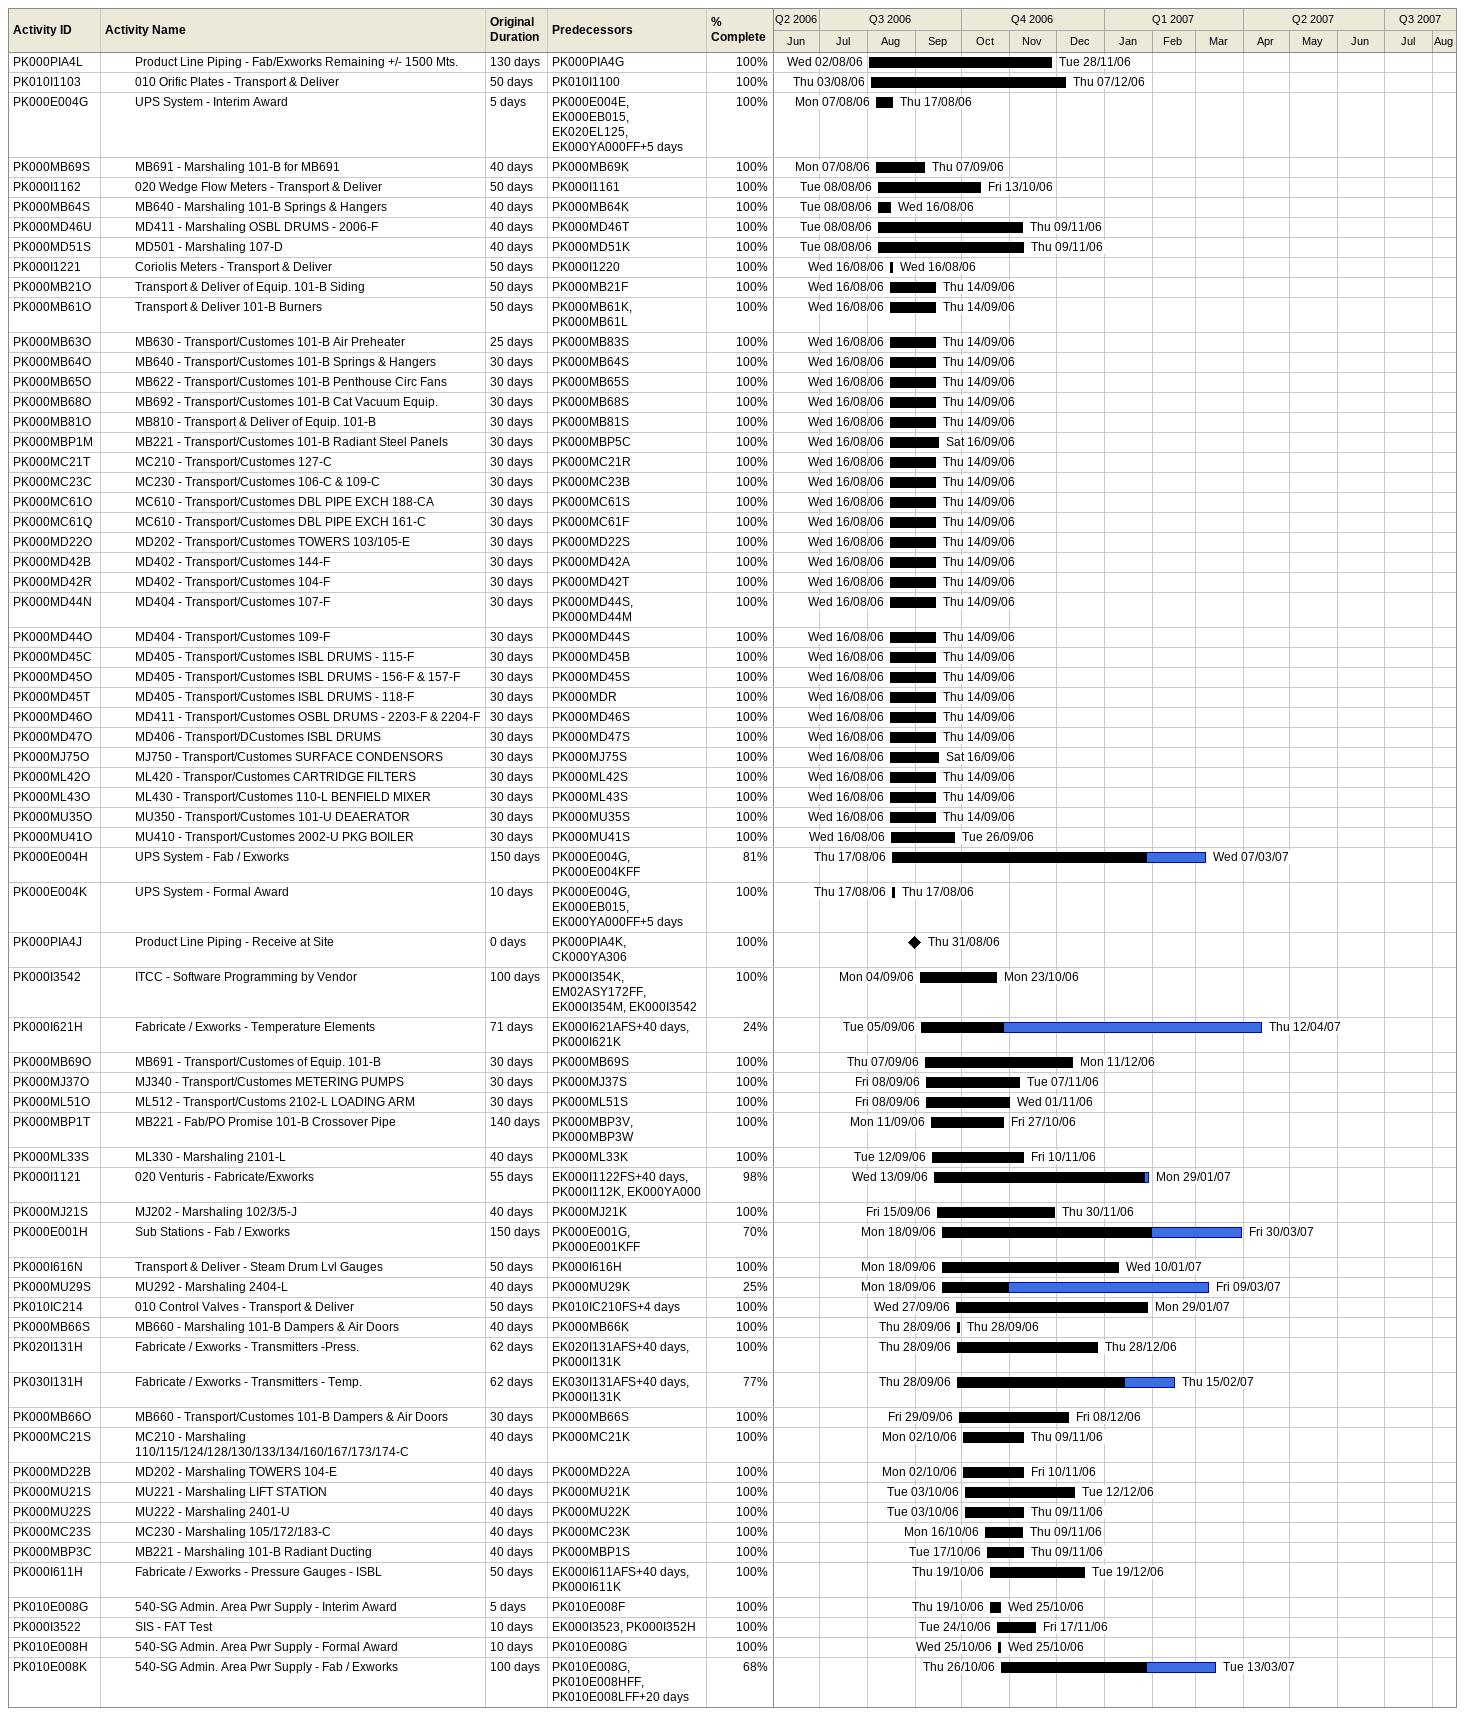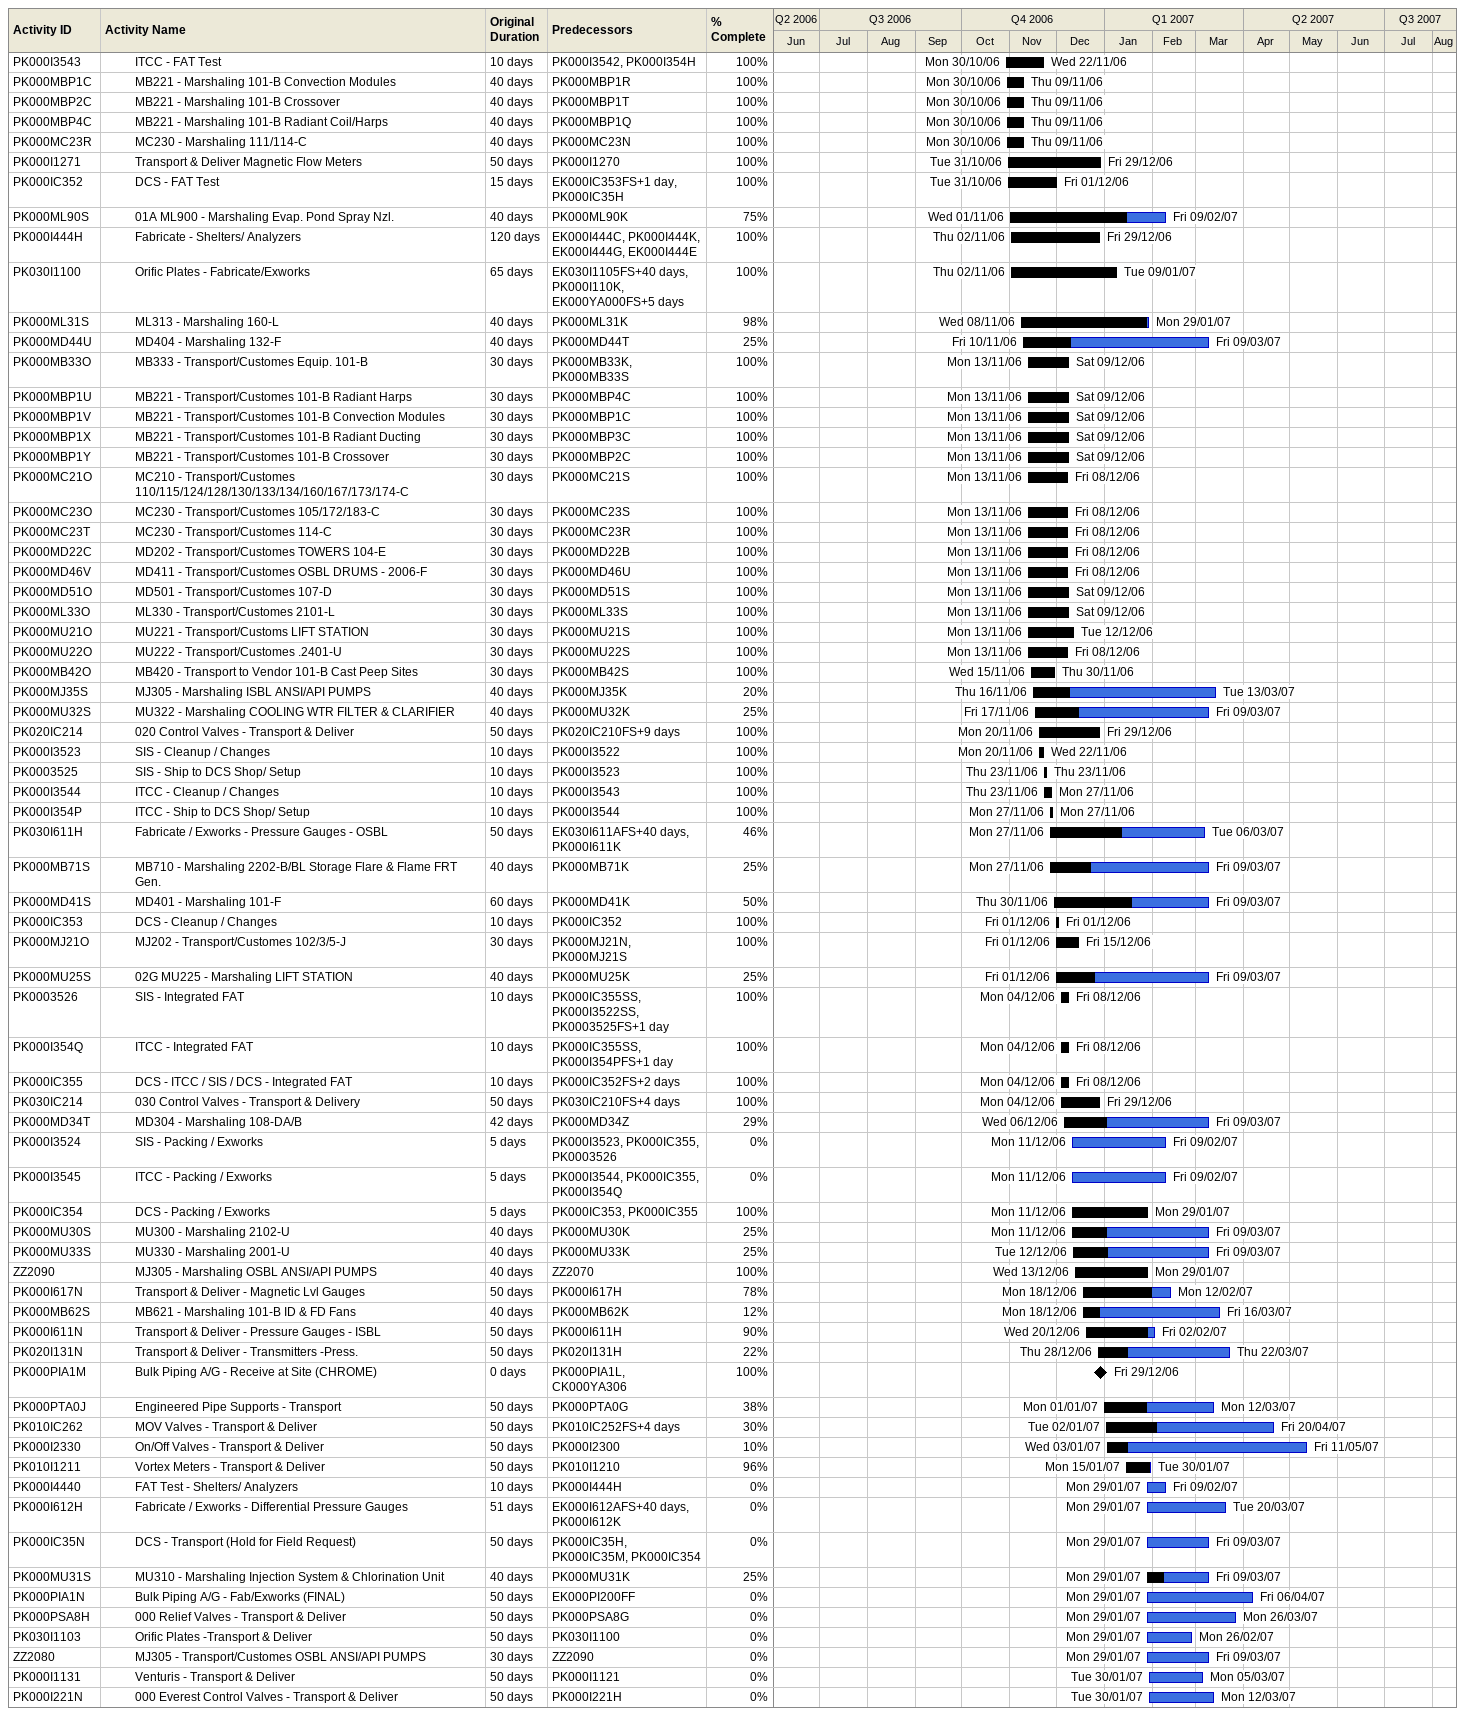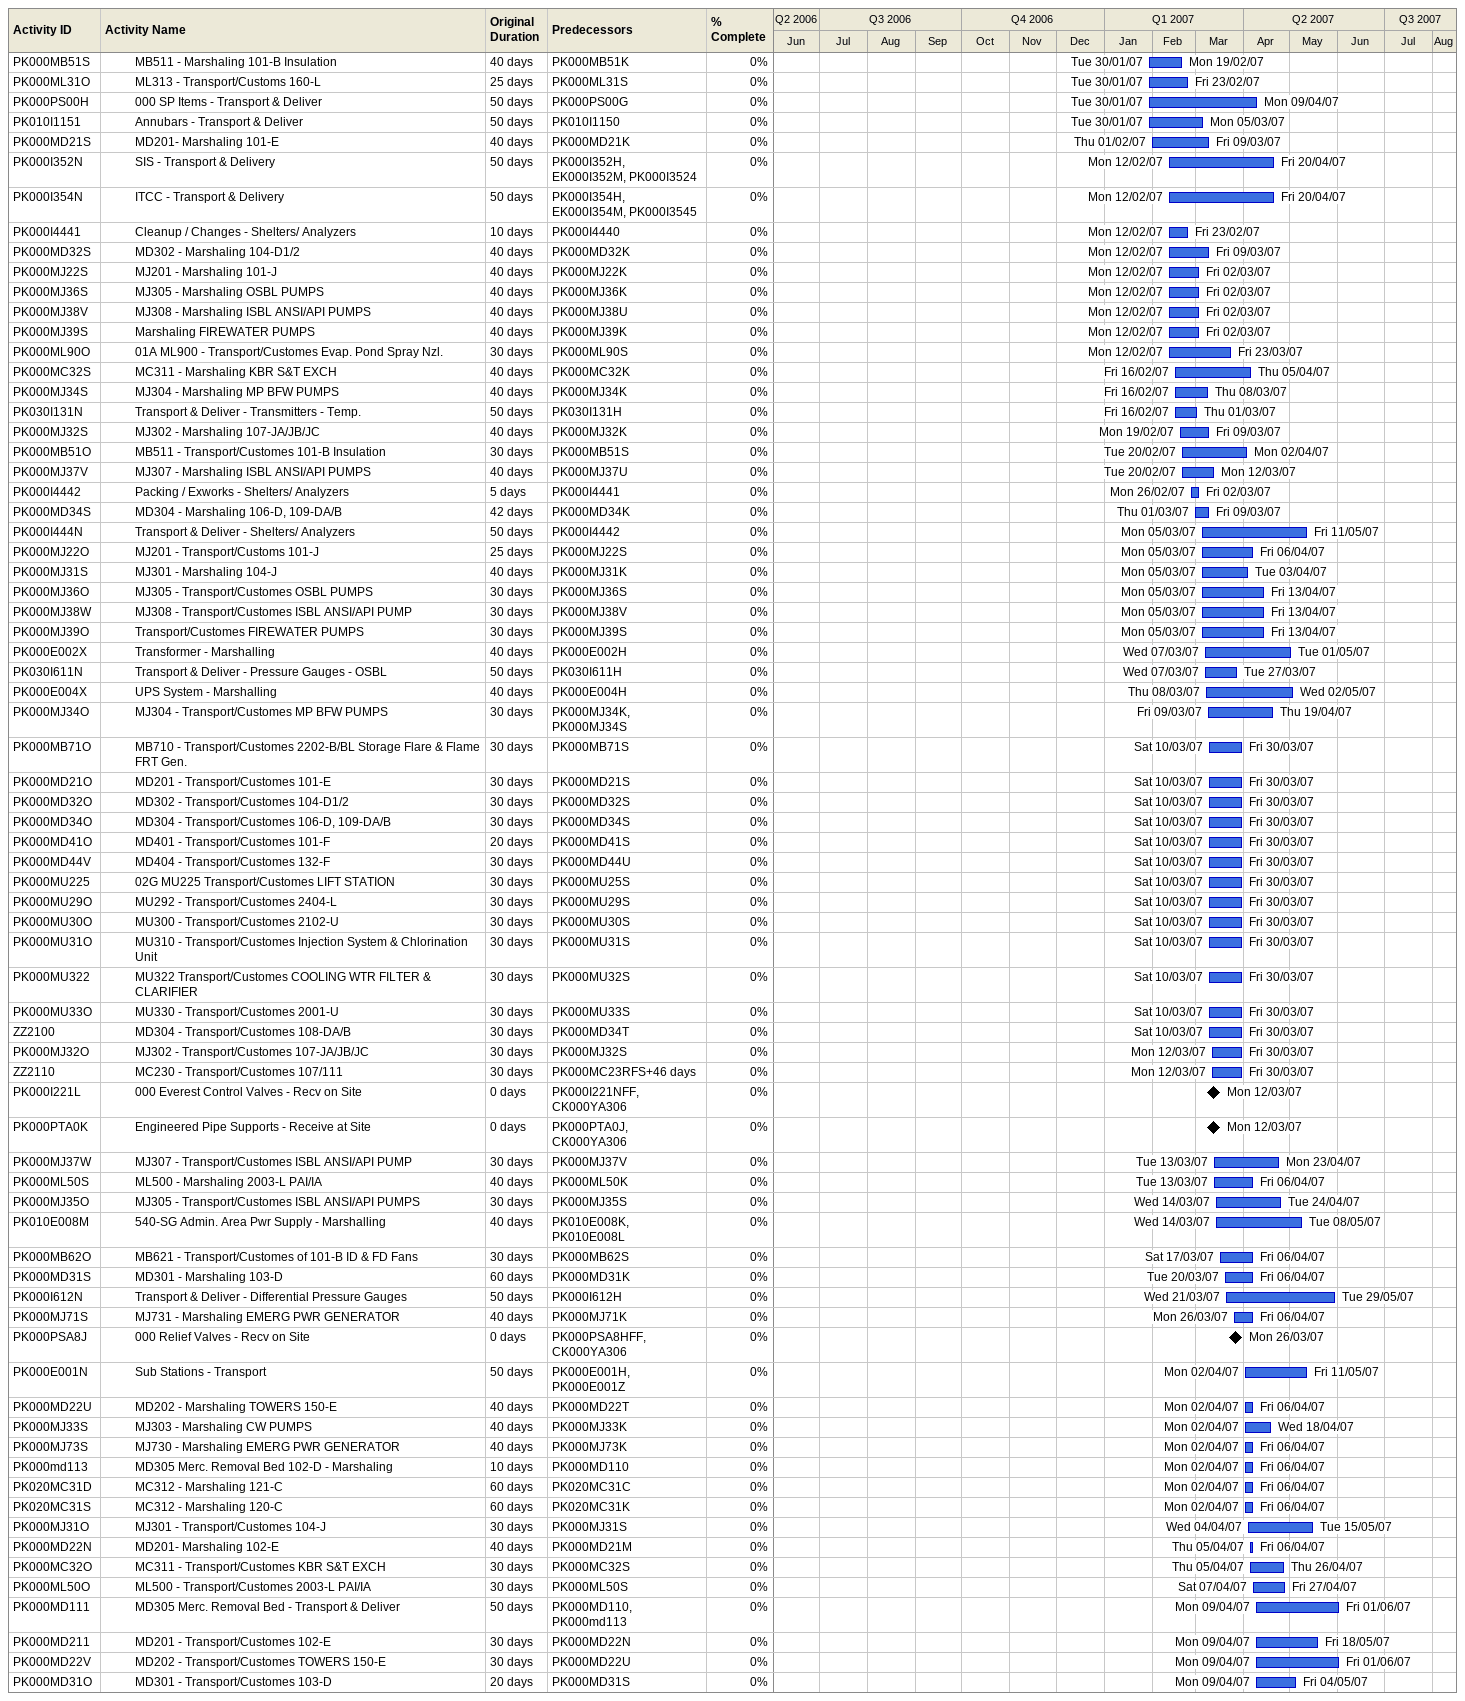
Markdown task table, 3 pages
| ID | Level | Task | Original duration | Start | Finish | Predecessors | % complete |
|---|---|---|---|---|---|---|---|
| PK000PIA4L | 4 | Product Line Piping - Fab/Exworks Remaining +/- 1500 Mts. | 130d | 2006-08-02 | 2006-11-28 | PK000PIA4G | 100 |
| PK010I1103 | 4 | 010 Orific Plates - Transport & Deliver | 50d | 2006-08-03 | 2006-12-07 | PK010I1100 | 100 |
| PK000E004G | 4 | UPS System - Interim Award | 5d | 2006-08-07 | 2006-08-17 | PK000E004E, EK000EB015, EK020EL125, EK000YA000FF+5d | 100 |
| PK000MB69S | 4 | MB691 - Marshaling 101-B for MB691 | 40d | 2006-08-07 | 2006-09-07 | PK000MB69K | 100 |
| PK000I1162 | 4 | 020 Wedge Flow Meters - Transport & Deliver | 50d | 2006-08-08 | 2006-10-13 | PK000I1161 | 100 |
| PK000MB64S | 4 | MB640 - Marshaling 101-B Springs & Hangers | 40d | 2006-08-08 | 2006-08-16 | PK000MB64K | 100 |
| PK000MD46U | 4 | MD411 - Marshaling OSBL DRUMS - 2006-F | 40d | 2006-08-08 | 2006-11-09 | PK000MD46T | 100 |
| PK000MD51S | 4 | MD501 - Marshaling 107-D | 40d | 2006-08-08 | 2006-11-09 | PK000MD51K | 100 |
| PK000I1221 | 4 | Coriolis Meters - Transport & Deliver | 50d | 2006-08-16 | 2006-08-16 | PK000I1220 | 100 |
| PK000MB21O | 4 | Transport & Deliver of Equip. 101-B Siding | 50d | 2006-08-16 | 2006-09-14 | PK000MB21F | 100 |
| PK000MB61O | 4 | Transport & Deliver 101-B Burners | 50d | 2006-08-16 | 2006-09-14 | PK000MB61K, PK000MB61L | 100 |
| PK000MB63O | 4 | MB630 - Transport/Customes 101-B Air Preheater | 25d | 2006-08-16 | 2006-09-14 | PK000MB83S | 100 |
| PK000MB64O | 4 | MB640 - Transport/Customes 101-B Springs & Hangers | 30d | 2006-08-16 | 2006-09-14 | PK000MB64S | 100 |
| PK000MB65O | 4 | MB622 - Transport/Customes 101-B Penthouse Circ Fans | 30d | 2006-08-16 | 2006-09-14 | PK000MB65S | 100 |
| PK000MB68O | 4 | MB692 - Transport/Customes 101-B Cat Vacuum Equip. | 30d | 2006-08-16 | 2006-09-14 | PK000MB68S | 100 |
| PK000MB81O | 4 | MB810 - Transport & Deliver of Equip. 101-B | 30d | 2006-08-16 | 2006-09-14 | PK000MB81S | 100 |
| PK000MBP1M | 4 | MB221 - Transport/Customes 101-B Radiant Steel Panels | 30d | 2006-08-16 | 2006-09-16 | PK000MBP5C | 100 |
| PK000MC21T | 4 | MC210 - Transport/Customes 127-C | 30d | 2006-08-16 | 2006-09-14 | PK000MC21R | 100 |
| PK000MC23C | 4 | MC230 - Transport/Customes 106-C & 109-C | 30d | 2006-08-16 | 2006-09-14 | PK000MC23B | 100 |
| PK000MC61O | 4 | MC610 - Transport/Customes DBL PIPE EXCH 188-CA | 30d | 2006-08-16 | 2006-09-14 | PK000MC61S | 100 |
| PK000MC61Q | 4 | MC610 - Transport/Customes DBL PIPE EXCH 161-C | 30d | 2006-08-16 | 2006-09-14 | PK000MC61F | 100 |
| PK000MD22O | 4 | MD202 - Transport/Customes TOWERS 103/105-E | 30d | 2006-08-16 | 2006-09-14 | PK000MD22S | 100 |
| PK000MD42B | 4 | MD402 - Transport/Customes 144-F | 30d | 2006-08-16 | 2006-09-14 | PK000MD42A | 100 |
| PK000MD42R | 4 | MD402 - Transport/Customes 104-F | 30d | 2006-08-16 | 2006-09-14 | PK000MD42T | 100 |
| PK000MD44N | 4 | MD404 - Transport/Customes 107-F | 30d | 2006-08-16 | 2006-09-14 | PK000MD44S, PK000MD44M | 100 |
| PK000MD44O | 4 | MD404 - Transport/Customes 109-F | 30d | 2006-08-16 | 2006-09-14 | PK000MD44S | 100 |
| PK000MD45C | 4 | MD405 - Transport/Customes ISBL DRUMS - 115-F | 30d | 2006-08-16 | 2006-09-14 | PK000MD45B | 100 |
| PK000MD45O | 4 | MD405 - Transport/Customes ISBL DRUMS - 156-F & 157-F | 30d | 2006-08-16 | 2006-09-14 | PK000MD45S | 100 |
| PK000MD45T | 4 | MD405 - Transport/Customes ISBL DRUMS - 118-F | 30d | 2006-08-16 | 2006-09-14 | PK000MDR | 100 |
| PK000MD46O | 4 | MD411 - Transport/Customes OSBL DRUMS - 2203-F & 2204-F | 30d | 2006-08-16 | 2006-09-14 | PK000MD46S | 100 |
| PK000MD47O | 4 | MD406 - Transport/DCustomes ISBL DRUMS | 30d | 2006-08-16 | 2006-09-14 | PK000MD47S | 100 |
| PK000MJ75O | 4 | MJ750 - Transport/Customes SURFACE CONDENSORS | 30d | 2006-08-16 | 2006-09-16 | PK000MJ75S | 100 |
| PK000ML42O | 4 | ML420 - Transpor/Customes CARTRIDGE FILTERS | 30d | 2006-08-16 | 2006-09-14 | PK000ML42S | 100 |
| PK000ML43O | 4 | ML430 - Transport/Customes 110-L BENFIELD MIXER | 30d | 2006-08-16 | 2006-09-14 | PK000ML43S | 100 |
| PK000MU35O | 4 | MU350 - Transport/Customes 101-U DEAERATOR | 30d | 2006-08-16 | 2006-09-14 | PK000MU35S | 100 |
| PK000MU41O | 4 | MU410 - Transport/Customes 2002-U PKG BOILER | 30d | 2006-08-16 | 2006-09-26 | PK000MU41S | 100 |
| PK000E004H | 4 | UPS System - Fab / Exworks | 150d | 2006-08-17 | 2007-03-07 | PK000E004G, PK000E004KFF | 81 |
| PK000E004K | 4 | UPS System - Formal Award | 10d | 2006-08-17 | 2006-08-17 | PK000E004G, EK000EB015, EK000YA000FF+5d | 100 |
| PK000PIA4J | 4 | Product Line Piping - Receive at Site | 0d | 2006-08-31 | 2006-08-31 | PK000PIA4K, CK000YA306 | 100 |
| PK000I3542 | 4 | ITCC - Software Programming by Vendor | 100d | 2006-09-04 | 2006-10-23 | PK000I354K, EM02ASY172FF, EK000I354M, EK000I3542 | 100 |
| PK000I621H | 4 | Fabricate / Exworks - Temperature Elements | 71d | 2006-09-05 | 2007-04-12 | EK000I621AFS+40d, PK000I621K | 24 |
| PK000MB69O | 4 | MB691 - Transport/Customes of Equip. 101-B | 30d | 2006-09-07 | 2006-12-11 | PK000MB69S | 100 |
| PK000MJ37O | 4 | MJ340 - Transport/Customes METERING PUMPS | 30d | 2006-09-08 | 2006-11-07 | PK000MJ37S | 100 |
| PK000ML51O | 4 | ML512 - Transport/Customs 2102-L LOADING ARM | 30d | 2006-09-08 | 2006-11-01 | PK000ML51S | 100 |
| PK000MBP1T | 4 | MB221 - Fab/PO Promise 101-B Crossover Pipe | 140d | 2006-09-11 | 2006-10-27 | PK000MBP3V, PK000MBP3W | 100 |
| PK000ML33S | 4 | ML330 - Marshaling 2101-L | 40d | 2006-09-12 | 2006-11-10 | PK000ML33K | 100 |
| PK000I1121 | 4 | 020 Venturis - Fabricate/Exworks | 55d | 2006-09-13 | 2007-01-29 | EK000I1122FS+40d, PK000I112K, EK000YA000 | 98 |
| PK000MJ21S | 4 | MJ202 - Marshaling 102/3/5-J | 40d | 2006-09-15 | 2006-11-30 | PK000MJ21K | 100 |
| PK000E001H | 4 | Sub Stations - Fab / Exworks | 150d | 2006-09-18 | 2007-03-30 | PK000E001G, PK000E001KFF | 70 |
| PK000I616N | 4 | Transport & Deliver - Steam Drum Lvl Gauges | 50d | 2006-09-18 | 2007-01-10 | PK000I616H | 100 |
| PK000MU29S | 4 | MU292 - Marshaling 2404-L | 40d | 2006-09-18 | 2007-03-09 | PK000MU29K | 25 |
| PK010IC214 | 4 | 010 Control Valves - Transport & Deliver | 50d | 2006-09-27 | 2007-01-29 | PK010IC210FS+4d | 100 |
| PK000MB66S | 4 | MB660 - Marshaling 101-B Dampers & Air Doors | 40d | 2006-09-28 | 2006-09-28 | PK000MB66K | 100 |
| PK020I131H | 4 | Fabricate / Exworks - Transmitters -Press. | 62d | 2006-09-28 | 2006-12-28 | EK020I131AFS+40d, PK000I131K | 100 |
| PK030I131H | 4 | Fabricate / Exworks - Transmitters - Temp. | 62d | 2006-09-28 | 2007-02-15 | EK030I131AFS+40d, PK000I131K | 77 |
| PK000MB66O | 4 | MB660 - Transport/Customes 101-B Dampers & Air Doors | 30d | 2006-09-29 | 2006-12-08 | PK000MB66S | 100 |
| PK000MC21S | 4 | MC210 - Marshaling 110/115/124/128/130/133/134/160/167/173/174-C | 40d | 2006-10-02 | 2006-11-09 | PK000MC21K | 100 |
| PK000MD22B | 4 | MD202 - Marshaling TOWERS 104-E | 40d | 2006-10-02 | 2006-11-10 | PK000MD22A | 100 |
| PK000MU21S | 4 | MU221 - Marshaling LIFT STATION | 40d | 2006-10-03 | 2006-12-12 | PK000MU21K | 100 |
| PK000MU22S | 4 | MU222 - Marshaling 2401-U | 40d | 2006-10-03 | 2006-11-09 | PK000MU22K | 100 |
| PK000MC23S | 4 | MC230 - Marshaling 105/172/183-C | 40d | 2006-10-16 | 2006-11-09 | PK000MC23K | 100 |
| PK000MBP3C | 4 | MB221 - Marshaling 101-B Radiant Ducting | 40d | 2006-10-17 | 2006-11-09 | PK000MBP1S | 100 |
| PK000I611H | 4 | Fabricate / Exworks - Pressure Gauges - ISBL | 50d | 2006-10-19 | 2006-12-19 | EK000I611AFS+40d, PK000I611K | 100 |
| PK010E008G | 4 | 540-SG Admin. Area Pwr Supply - Interim Award | 5d | 2006-10-19 | 2006-10-25 | PK010E008F | 100 |
| PK000I3522 | 4 | SIS - FAT Test | 10d | 2006-10-24 | 2006-11-17 | EK000I3523, PK000I352H | 100 |
| PK010E008H | 4 | 540-SG Admin. Area Pwr Supply - Formal Award | 10d | 2006-10-25 | 2006-10-25 | PK010E008G | 100 |
| PK010E008K | 4 | 540-SG Admin. Area Pwr Supply - Fab / Exworks | 100d | 2006-10-26 | 2007-03-13 | PK010E008G, PK010E008HFF, PK010E008LFF+20d | 68 |
| PK000I3543 | 4 | ITCC - FAT Test | 10d | 2006-10-30 | 2006-11-22 | PK000I3542, PK000I354H | 100 |
| PK000MBP1C | 4 | MB221 - Marshaling 101-B Convection Modules | 40d | 2006-10-30 | 2006-11-09 | PK000MBP1R | 100 |
| PK000MBP2C | 4 | MB221 - Marshaling 101-B Crossover | 40d | 2006-10-30 | 2006-11-09 | PK000MBP1T | 100 |
| PK000MBP4C | 4 | MB221 - Marshaling 101-B Radiant Coil/Harps | 40d | 2006-10-30 | 2006-11-09 | PK000MBP1Q | 100 |
| PK000MC23R | 4 | MC230 - Marshaling 111/114-C | 40d | 2006-10-30 | 2006-11-09 | PK000MC23N | 100 |
| PK000I1271 | 4 | Transport & Deliver Magnetic Flow Meters | 50d | 2006-10-31 | 2006-12-29 | PK000I1270 | 100 |
| PK000IC352 | 4 | DCS - FAT Test | 15d | 2006-10-31 | 2006-12-01 | EK000IC353FS+1d, PK000IC35H | 100 |
| PK000ML90S | 4 | 01A ML900 - Marshaling Evap. Pond Spray Nzl. | 40d | 2006-11-01 | 2007-02-09 | PK000ML90K | 75 |
| PK000I444H | 4 | Fabricate - Shelters/ Analyzers | 120d | 2006-11-02 | 2006-12-29 | EK000I444C, PK000I444K, EK000I444G, EK000I444E | 100 |
| PK030I1100 | 4 | Orific Plates - Fabricate/Exworks | 65d | 2006-11-02 | 2007-01-09 | EK030I1105FS+40d, PK000I110K, EK000YA000FS+5d | 100 |
| PK000ML31S | 4 | ML313 - Marshaling 160-L | 40d | 2006-11-08 | 2007-01-29 | PK000ML31K | 98 |
| PK000MD44U | 4 | MD404 - Marshaling 132-F | 40d | 2006-11-10 | 2007-03-09 | PK000MD44T | 25 |
| PK000MB33O | 4 | MB333 - Transport/Customes Equip. 101-B | 30d | 2006-11-13 | 2006-12-09 | PK000MB33K, PK000MB33S | 100 |
| PK000MBP1U | 4 | MB221 - Transport/Customes 101-B Radiant Harps | 30d | 2006-11-13 | 2006-12-09 | PK000MBP4C | 100 |
| PK000MBP1V | 4 | MB221 - Transport/Customes 101-B Convection Modules | 30d | 2006-11-13 | 2006-12-09 | PK000MBP1C | 100 |
| PK000MBP1X | 4 | MB221 - Transport/Customes 101-B Radiant Ducting | 30d | 2006-11-13 | 2006-12-09 | PK000MBP3C | 100 |
| PK000MBP1Y | 4 | MB221 - Transport/Customes 101-B Crossover | 30d | 2006-11-13 | 2006-12-09 | PK000MBP2C | 100 |
| PK000MC21O | 4 | MC210 - Transport/Customes 110/115/124/128/130/133/134/160/167/173/174-C | 30d | 2006-11-13 | 2006-12-08 | PK000MC21S | 100 |
| PK000MC23O | 4 | MC230 - Transport/Customes 105/172/183-C | 30d | 2006-11-13 | 2006-12-08 | PK000MC23S | 100 |
| PK000MC23T | 4 | MC230 - Transport/Customes 114-C | 30d | 2006-11-13 | 2006-12-08 | PK000MC23R | 100 |
| PK000MD22C | 4 | MD202 - Transport/Customes TOWERS 104-E | 30d | 2006-11-13 | 2006-12-08 | PK000MD22B | 100 |
| PK000MD46V | 4 | MD411 - Transport/Customes OSBL DRUMS - 2006-F | 30d | 2006-11-13 | 2006-12-08 | PK000MD46U | 100 |
| PK000MD51O | 4 | MD501 - Transport/Customes 107-D | 30d | 2006-11-13 | 2006-12-09 | PK000MD51S | 100 |
| PK000ML33O | 4 | ML330 - Transport/Customes 2101-L | 30d | 2006-11-13 | 2006-12-09 | PK000ML33S | 100 |
| PK000MU21O | 4 | MU221 - Transport/Customs LIFT STATION | 30d | 2006-11-13 | 2006-12-12 | PK000MU21S | 100 |
| PK000MU22O | 4 | MU222 - Transport/Customes .2401-U | 30d | 2006-11-13 | 2006-12-08 | PK000MU22S | 100 |
| PK000MB42O | 4 | MB420 - Transport to Vendor 101-B Cast Peep Sites | 30d | 2006-11-15 | 2006-11-30 | PK000MB42S | 100 |
| PK000MJ35S | 4 | MJ305 - Marshaling ISBL ANSI/API PUMPS | 40d | 2006-11-16 | 2007-03-13 | PK000MJ35K | 20 |
| PK000MU32S | 4 | MU322 - Marshaling COOLING WTR FILTER & CLARIFIER | 40d | 2006-11-17 | 2007-03-09 | PK000MU32K | 25 |
| PK020IC214 | 4 | 020 Control Valves - Transport & Deliver | 50d | 2006-11-20 | 2006-12-29 | PK020IC210FS+9d | 100 |
| PK000I3523 | 4 | SIS - Cleanup / Changes | 10d | 2006-11-20 | 2006-11-22 | PK000I3522 | 100 |
| PK0003525 | 4 | SIS - Ship to DCS Shop/ Setup | 10d | 2006-11-23 | 2006-11-23 | PK000I3523 | 100 |
| PK000I3544 | 4 | ITCC - Cleanup / Changes | 10d | 2006-11-23 | 2006-11-27 | PK000I3543 | 100 |
| PK000I354P | 4 | ITCC - Ship to DCS Shop/ Setup | 10d | 2006-11-27 | 2006-11-27 | PK000I3544 | 100 |
| PK030I611H | 4 | Fabricate / Exworks - Pressure Gauges - OSBL | 50d | 2006-11-27 | 2007-03-06 | EK030I611AFS+40d, PK000I611K | 46 |
| PK000MB71S | 4 | MB710 - Marshaling 2202-B/BL Storage Flare & Flame FRT Gen. | 40d | 2006-11-27 | 2007-03-09 | PK000MB71K | 25 |
| PK000MD41S | 4 | MD401 - Marshaling 101-F | 60d | 2006-11-30 | 2007-03-09 | PK000MD41K | 50 |
| PK000IC353 | 4 | DCS - Cleanup / Changes | 10d | 2006-12-01 | 2006-12-01 | PK000IC352 | 100 |
| PK000MJ21O | 4 | MJ202 - Transport/Customes 102/3/5-J | 30d | 2006-12-01 | 2006-12-15 | PK000MJ21N, PK000MJ21S | 100 |
| PK000MU25S | 4 | 02G MU225 - Marshaling LIFT STATION | 40d | 2006-12-01 | 2007-03-09 | PK000MU25K | 25 |
| PK0003526 | 4 | SIS - Integrated FAT | 10d | 2006-12-04 | 2006-12-08 | PK000IC355SS, PK000I3522SS, PK0003525FS+1d | 100 |
| PK000I354Q | 4 | ITCC - Integrated FAT | 10d | 2006-12-04 | 2006-12-08 | PK000IC355SS, PK000I354PFS+1d | 100 |
| PK000IC355 | 4 | DCS - ITCC / SIS / DCS - Integrated FAT | 10d | 2006-12-04 | 2006-12-08 | PK000IC352FS+2d | 100 |
| PK030IC214 | 4 | 030 Control Valves - Transport & Delivery | 50d | 2006-12-04 | 2006-12-29 | PK030IC210FS+4d | 100 |
| PK000MD34T | 4 | MD304 - Marshaling 108-DA/B | 42d | 2006-12-06 | 2007-03-09 | PK000MD34Z | 29 |
| PK000I3524 | 4 | SIS - Packing / Exworks | 5d | 2006-12-11 | 2007-02-09 | PK000I3523, PK000IC355, PK0003526 | 0 |
| PK000I3545 | 4 | ITCC - Packing / Exworks | 5d | 2006-12-11 | 2007-02-09 | PK000I3544, PK000IC355, PK000I354Q | 0 |
| PK000IC354 | 4 | DCS - Packing / Exworks | 5d | 2006-12-11 | 2007-01-29 | PK000IC353, PK000IC355 | 100 |
| PK000MU30S | 4 | MU300 - Marshaling 2102-U | 40d | 2006-12-11 | 2007-03-09 | PK000MU30K | 25 |
| PK000MU33S | 4 | MU330 - Marshaling 2001-U | 40d | 2006-12-12 | 2007-03-09 | PK000MU33K | 25 |
| ZZ2090 | 4 | MJ305 - Marshaling OSBL ANSI/API PUMPS | 40d | 2006-12-13 | 2007-01-29 | ZZ2070 | 100 |
| PK000I617N | 4 | Transport & Deliver - Magnetic Lvl Gauges | 50d | 2006-12-18 | 2007-02-12 | PK000I617H | 78 |
| PK000MB62S | 4 | MB621 - Marshaling 101-B ID & FD Fans | 40d | 2006-12-18 | 2007-03-16 | PK000MB62K | 12 |
| PK000I611N | 4 | Transport & Deliver - Pressure Gauges - ISBL | 50d | 2006-12-20 | 2007-02-02 | PK000I611H | 90 |
| PK020I131N | 4 | Transport & Deliver - Transmitters -Press. | 50d | 2006-12-28 | 2007-03-22 | PK020I131H | 22 |
| PK000PIA1M | 4 | Bulk Piping A/G - Receive at Site (CHROME) | 0d | 2006-12-29 | 2006-12-29 | PK000PIA1L, CK000YA306 | 100 |
| PK000PTA0J | 4 | Engineered Pipe Supports - Transport | 50d | 2007-01-01 | 2007-03-12 | PK000PTA0G | 38 |
| PK010IC262 | 4 | MOV Valves - Transport & Deliver | 50d | 2007-01-02 | 2007-04-20 | PK010IC252FS+4d | 30 |
| PK000I2330 | 4 | On/Off Valves - Transport & Deliver | 50d | 2007-01-03 | 2007-05-11 | PK000I2300 | 10 |
| PK010I1211 | 4 | Vortex Meters - Transport & Deliver | 50d | 2007-01-15 | 2007-01-30 | PK010I1210 | 96 |
| PK000I4440 | 4 | FAT Test - Shelters/ Analyzers | 10d | 2007-01-29 | 2007-02-09 | PK000I444H | 0 |
| PK000I612H | 4 | Fabricate / Exworks - Differential Pressure Gauges | 51d | 2007-01-29 | 2007-03-20 | EK000I612AFS+40d, PK000I612K | 0 |
| PK000IC35N | 4 | DCS - Transport (Hold for Field Request) | 50d | 2007-01-29 | 2007-03-09 | PK000IC35H, PK000IC35M, PK000IC354 | 0 |
| PK000MU31S | 4 | MU310 - Marshaling Injection System & Chlorination Unit | 40d | 2007-01-29 | 2007-03-09 | PK000MU31K | 25 |
| PK000PIA1N | 4 | Bulk Piping A/G - Fab/Exworks (FINAL) | 50d | 2007-01-29 | 2007-04-06 | EK000PI200FF | 0 |
| PK000PSA8H | 4 | 000 Relief Valves - Transport & Deliver | 50d | 2007-01-29 | 2007-03-26 | PK000PSA8G | 0 |
| PK030I1103 | 4 | Orific Plates -Transport & Deliver | 50d | 2007-01-29 | 2007-02-26 | PK030I1100 | 0 |
| ZZ2080 | 4 | MJ305 - Transport/Customes OSBL ANSI/API PUMPS | 30d | 2007-01-29 | 2007-03-09 | ZZ2090 | 0 |
| PK000I1131 | 4 | Venturis - Transport & Deliver | 50d | 2007-01-30 | 2007-03-05 | PK000I1121 | 0 |
| PK000I221N | 4 | 000 Everest Control Valves - Transport & Deliver | 50d | 2007-01-30 | 2007-03-12 | PK000I221H | 0 |
| PK000MB51S | 4 | MB511 - Marshaling 101-B Insulation | 40d | 2007-01-30 | 2007-02-19 | PK000MB51K | 0 |
| PK000ML31O | 4 | ML313 - Transport/Customs 160-L | 25d | 2007-01-30 | 2007-02-23 | PK000ML31S | 0 |
| PK000PS00H | 4 | 000 SP Items - Transport & Deliver | 50d | 2007-01-30 | 2007-04-09 | PK000PS00G | 0 |
| PK010I1151 | 4 | Annubars - Transport & Deliver | 50d | 2007-01-30 | 2007-03-05 | PK010I1150 | 0 |
| PK000MD21S | 4 | MD201- Marshaling 101-E | 40d | 2007-02-01 | 2007-03-09 | PK000MD21K | 0 |
| PK000I352N | 4 | SIS - Transport & Delivery | 50d | 2007-02-12 | 2007-04-20 | PK000I352H, EK000I352M, PK000I3524 | 0 |
| PK000I354N | 4 | ITCC - Transport & Delivery | 50d | 2007-02-12 | 2007-04-20 | PK000I354H, EK000I354M, PK000I3545 | 0 |
| PK000I4441 | 4 | Cleanup / Changes - Shelters/ Analyzers | 10d | 2007-02-12 | 2007-02-23 | PK000I4440 | 0 |
| PK000MD32S | 4 | MD302 - Marshaling 104-D1/2 | 40d | 2007-02-12 | 2007-03-09 | PK000MD32K | 0 |
| PK000MJ22S | 4 | MJ201 - Marshaling 101-J | 40d | 2007-02-12 | 2007-03-02 | PK000MJ22K | 0 |
| PK000MJ36S | 4 | MJ305 - Marshaling OSBL PUMPS | 40d | 2007-02-12 | 2007-03-02 | PK000MJ36K | 0 |
| PK000MJ38V | 4 | MJ308 - Marshaling ISBL ANSI/API PUMPS | 40d | 2007-02-12 | 2007-03-02 | PK000MJ38U | 0 |
| PK000MJ39S | 4 | Marshaling FIREWATER PUMPS | 40d | 2007-02-12 | 2007-03-02 | PK000MJ39K | 0 |
| PK000ML90O | 4 | 01A ML900 - Transport/Customes Evap. Pond Spray Nzl. | 30d | 2007-02-12 | 2007-03-23 | PK000ML90S | 0 |
| PK000MC32S | 4 | MC311 - Marshaling KBR S&T EXCH | 40d | 2007-02-16 | 2007-04-05 | PK000MC32K | 0 |
| PK000MJ34S | 4 | MJ304 - Marshaling MP BFW PUMPS | 40d | 2007-02-16 | 2007-03-08 | PK000MJ34K | 0 |
| PK030I131N | 4 | Transport & Deliver - Transmitters - Temp. | 50d | 2007-02-16 | 2007-03-01 | PK030I131H | 0 |
| PK000MJ32S | 4 | MJ302 - Marshaling 107-JA/JB/JC | 40d | 2007-02-19 | 2007-03-09 | PK000MJ32K | 0 |
| PK000MB51O | 4 | MB511 - Transport/Customes 101-B Insulation | 30d | 2007-02-20 | 2007-04-02 | PK000MB51S | 0 |
| PK000MJ37V | 4 | MJ307 - Marshaling ISBL ANSI/API PUMPS | 40d | 2007-02-20 | 2007-03-12 | PK000MJ37U | 0 |
| PK000I4442 | 4 | Packing / Exworks - Shelters/ Analyzers | 5d | 2007-02-26 | 2007-03-02 | PK000I4441 | 0 |
| PK000MD34S | 4 | MD304 - Marshaling 106-D, 109-DA/B | 42d | 2007-03-01 | 2007-03-09 | PK000MD34K | 0 |
| PK000I444N | 4 | Transport & Deliver - Shelters/ Analyzers | 50d | 2007-03-05 | 2007-05-11 | PK000I4442 | 0 |
| PK000MJ22O | 4 | MJ201 - Transport/Customs 101-J | 25d | 2007-03-05 | 2007-04-06 | PK000MJ22S | 0 |
| PK000MJ31S | 4 | MJ301 - Marshaling 104-J | 40d | 2007-03-05 | 2007-04-03 | PK000MJ31K | 0 |
| PK000MJ36O | 4 | MJ305 - Transport/Customes OSBL PUMPS | 30d | 2007-03-05 | 2007-04-13 | PK000MJ36S | 0 |
| PK000MJ38W | 4 | MJ308 - Transport/Customes ISBL ANSI/API PUMP | 30d | 2007-03-05 | 2007-04-13 | PK000MJ38V | 0 |
| PK000MJ39O | 4 | Transport/Customes FIREWATER PUMPS | 30d | 2007-03-05 | 2007-04-13 | PK000MJ39S | 0 |
| PK000E002X | 4 | Transformer - Marshalling | 40d | 2007-03-07 | 2007-05-01 | PK000E002H | 0 |
| PK030I611N | 4 | Transport & Deliver - Pressure Gauges - OSBL | 50d | 2007-03-07 | 2007-03-27 | PK030I611H | 0 |
| PK000E004X | 4 | UPS System - Marshalling | 40d | 2007-03-08 | 2007-05-02 | PK000E004H | 0 |
| PK000MJ34O | 4 | MJ304 - Transport/Customes MP BFW PUMPS | 30d | 2007-03-09 | 2007-04-19 | PK000MJ34K, PK000MJ34S | 0 |
| PK000MB71O | 4 | MB710 - Transport/Customes 2202-B/BL Storage Flare & Flame FRT Gen. | 30d | 2007-03-10 | 2007-03-30 | PK000MB71S | 0 |
| PK000MD21O | 4 | MD201 - Transport/Customes 101-E | 30d | 2007-03-10 | 2007-03-30 | PK000MD21S | 0 |
| PK000MD32O | 4 | MD302 - Transport/Customes 104-D1/2 | 30d | 2007-03-10 | 2007-03-30 | PK000MD32S | 0 |
| PK000MD34O | 4 | MD304 - Transport/Customes 106-D, 109-DA/B | 30d | 2007-03-10 | 2007-03-30 | PK000MD34S | 0 |
| PK000MD41O | 4 | MD401 - Transport/Customes 101-F | 20d | 2007-03-10 | 2007-03-30 | PK000MD41S | 0 |
| PK000MD44V | 4 | MD404 - Transport/Customes 132-F | 30d | 2007-03-10 | 2007-03-30 | PK000MD44U | 0 |
| PK000MU225 | 4 | 02G MU225 Transport/Customes LIFT STATION | 30d | 2007-03-10 | 2007-03-30 | PK000MU25S | 0 |
| PK000MU29O | 4 | MU292 - Transport/Customes 2404-L | 30d | 2007-03-10 | 2007-03-30 | PK000MU29S | 0 |
| PK000MU30O | 4 | MU300 - Transport/Customes 2102-U | 30d | 2007-03-10 | 2007-03-30 | PK000MU30S | 0 |
| PK000MU31O | 4 | MU310 - Transport/Customes Injection System & Chlorination Unit | 30d | 2007-03-10 | 2007-03-30 | PK000MU31S | 0 |
| PK000MU322 | 4 | MU322 Transport/Customes COOLING WTR FILTER & CLARIFIER | 30d | 2007-03-10 | 2007-03-30 | PK000MU32S | 0 |
| PK000MU33O | 4 | MU330 - Transport/Customes 2001-U | 30d | 2007-03-10 | 2007-03-30 | PK000MU33S | 0 |
| ZZ2100 | 4 | MD304 - Transport/Customes 108-DA/B | 30d | 2007-03-10 | 2007-03-30 | PK000MD34T | 0 |
| PK000MJ32O | 4 | MJ302 - Transport/Customes 107-JA/JB/JC | 30d | 2007-03-12 | 2007-03-30 | PK000MJ32S | 0 |
| ZZ2110 | 4 | MC230 - Transport/Customes 107/111 | 30d | 2007-03-12 | 2007-03-30 | PK000MC23RFS+46d | 0 |
| PK000I221L | 4 | 000 Everest Control Valves - Recv on Site | 0d | 2007-03-12 | 2007-03-12 | PK000I221NFF, CK000YA306 | 0 |
| PK000PTA0K | 4 | Engineered Pipe Supports - Receive at Site | 0d | 2007-03-12 | 2007-03-12 | PK000PTA0J, CK000YA306 | 0 |
| PK000MJ37W | 4 | MJ307 - Transport/Customes ISBL ANSI/API PUMP | 30d | 2007-03-13 | 2007-04-23 | PK000MJ37V | 0 |
| PK000ML50S | 4 | ML500 - Marshaling 2003-L PAI/IA | 40d | 2007-03-13 | 2007-04-06 | PK000ML50K | 0 |
| PK000MJ35O | 4 | MJ305 - Transport/Customes ISBL ANSI/API PUMPS | 30d | 2007-03-14 | 2007-04-24 | PK000MJ35S | 0 |
| PK010E008M | 4 | 540-SG Admin. Area Pwr Supply - Marshalling | 40d | 2007-03-14 | 2007-05-08 | PK010E008K, PK010E008L | 0 |
| PK000MB62O | 4 | MB621 - Transport/Customes of 101-B ID & FD Fans | 30d | 2007-03-17 | 2007-04-06 | PK000MB62S | 0 |
| PK000MD31S | 4 | MD301 - Marshaling 103-D | 60d | 2007-03-20 | 2007-04-06 | PK000MD31K | 0 |
| PK000I612N | 4 | Transport & Deliver - Differential Pressure Gauges | 50d | 2007-03-21 | 2007-05-29 | PK000I612H | 0 |
| PK000MJ71S | 4 | MJ731 - Marshaling EMERG PWR GENERATOR | 40d | 2007-03-26 | 2007-04-06 | PK000MJ71K | 0 |
| PK000PSA8J | 4 | 000 Relief Valves - Recv on Site | 0d | 2007-03-26 | 2007-03-26 | PK000PSA8HFF, CK000YA306 | 0 |
| PK000E001N | 4 | Sub Stations - Transport | 50d | 2007-04-02 | 2007-05-11 | PK000E001H, PK000E001Z | 0 |
| PK000MD22U | 4 | MD202 - Marshaling TOWERS 150-E | 40d | 2007-04-02 | 2007-04-06 | PK000MD22T | 0 |
| PK000MJ33S | 4 | MJ303 - Marshaling CW PUMPS | 40d | 2007-04-02 | 2007-04-18 | PK000MJ33K | 0 |
| PK000MJ73S | 4 | MJ730 - Marshaling EMERG PWR GENERATOR | 40d | 2007-04-02 | 2007-04-06 | PK000MJ73K | 0 |
| PK000md113 | 4 | MD305 Merc. Removal Bed 102-D - Marshaling | 10d | 2007-04-02 | 2007-04-06 | PK000MD110 | 0 |
| PK020MC31D | 4 | MC312 - Marshaling 121-C | 60d | 2007-04-02 | 2007-04-06 | PK020MC31C | 0 |
| PK020MC31S | 4 | MC312 - Marshaling 120-C | 60d | 2007-04-02 | 2007-04-06 | PK020MC31K | 0 |
| PK000MJ31O | 4 | MJ301 - Transport/Customes 104-J | 30d | 2007-04-04 | 2007-05-15 | PK000MJ31S | 0 |
| PK000MD22N | 4 | MD201- Marshaling 102-E | 40d | 2007-04-05 | 2007-04-06 | PK000MD21M | 0 |
| PK000MC32O | 4 | MC311 - Transport/Customes KBR S&T EXCH | 30d | 2007-04-05 | 2007-04-26 | PK000MC32S | 0 |
| PK000ML50O | 4 | ML500 - Transport/Customes 2003-L PAI/IA | 30d | 2007-04-07 | 2007-04-27 | PK000ML50S | 0 |
| PK000MD111 | 4 | MD305 Merc. Removal Bed - Transport & Deliver | 50d | 2007-04-09 | 2007-06-01 | PK000MD110, PK000md113 | 0 |
| PK000MD211 | 4 | MD201 - Transport/Customes 102-E | 30d | 2007-04-09 | 2007-05-18 | PK000MD22N | 0 |
| PK000MD22V | 4 | MD202 - Transport/Customes TOWERS 150-E | 30d | 2007-04-09 | 2007-06-01 | PK000MD22U | 0 |
| PK000MD31O | 4 | MD301 - Transport/Customes 103-D | 20d | 2007-04-09 | 2007-05-04 | PK000MD31S | 0 |
